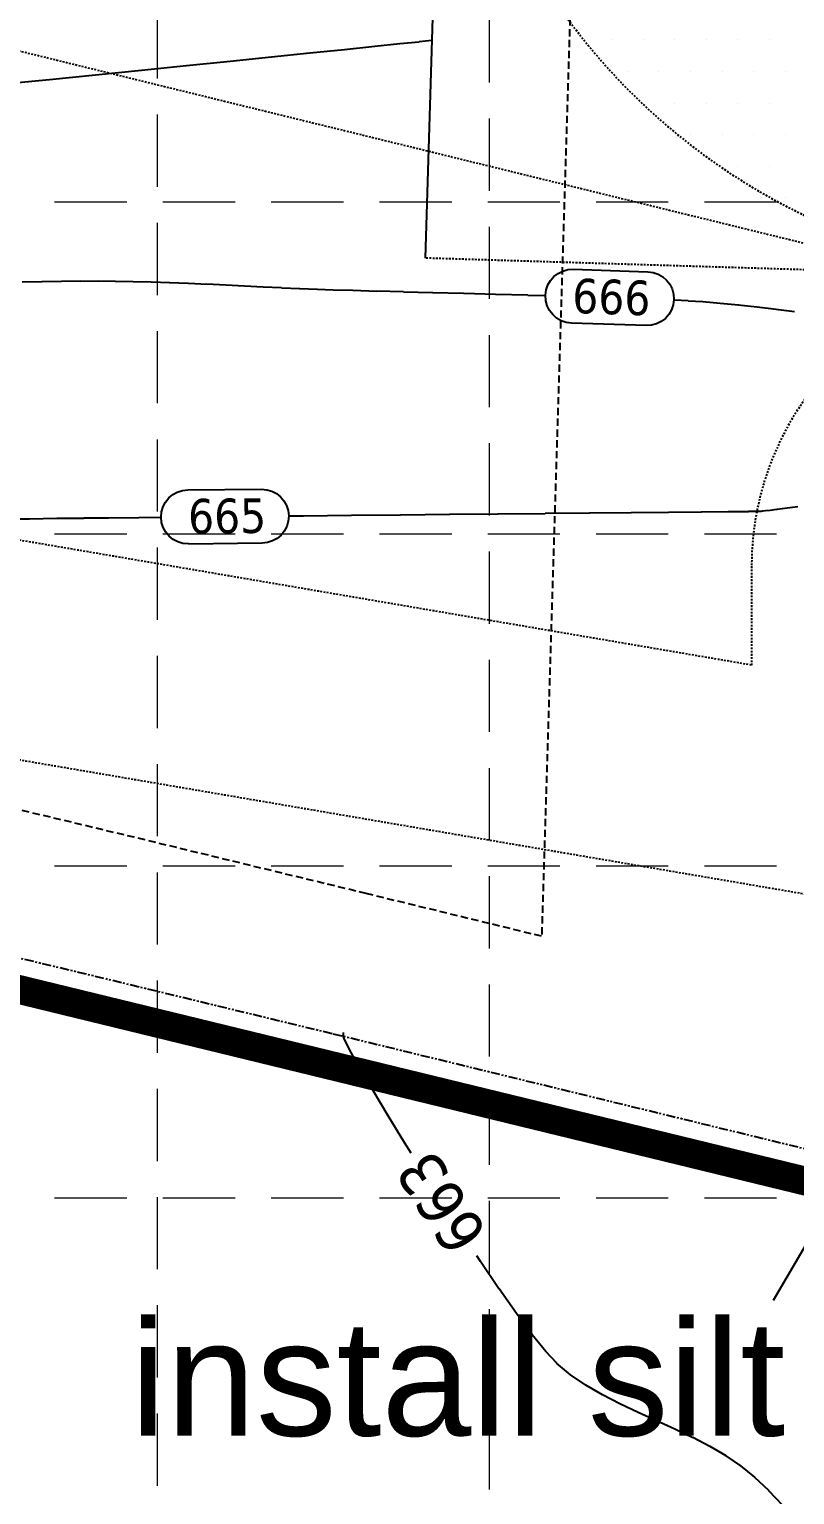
# Model space of a CAD drawing. Header units: inches. Extents: x 6967 to 7890, y 13663 to 15138.
# Drawn here: x 7649.9 to 7702.8, y 13988.9 to 14090.4 of the extents above; entities that cross this region are included whole.
import ezdxf

# ---------------------------------------------------------------- set-up
doc = ezdxf.new("R2010")
doc.units = ezdxf.units.IN
doc.header["$MEASUREMENT"] = 0
for name, pattern in [('DASHED', [0.75, 0.5, -0.25]), ('HIDDEN', [0.375, 0.25, -0.125]), ('XGWI003AR$0$HIDDEN2', [0.1875, 0.125, -0.0625]), ('xGWI003pt$0$HIDDEN2', [0.1875, 0.125, -0.0625]), ('xGWI003pt$0$PHANTOM2', [1.25, 0.625, -0.125, 0.125, -0.125, 0.125, -0.125])]:
    doc.linetypes.add(name, pattern=pattern)
for name, color, linetype in [('C-SITE-BLDG-STBK-N', 7, 'DASHED'), ('EC', 35, 'Continuous'), ('GRID', 254, 'HIDDEN'), ('LIMITS OF DISTURBANCE', 1, 'HIDDEN'), ('PC', 35, 'Continuous'), ('XGWI003AR$0$C-PKNG-CURB-FACE-N', 4, 'Continuous'), ('XGWI003AR$0$C-PKNG-FIRE-HTCH-N', 2, 'Continuous'), ('XGWI003AR$0$C-PKNG-FIRE-N', 2, 'XGWI003AR$0$HIDDEN2'), ('XGWI003AR$0$C-PKNG-PAVE-EDGE-N', 4, 'XGWI003AR$0$HIDDEN2'), ('xGWI003pt$0$C-BNDY-E', 3, 'xGWI003pt$0$PHANTOM2'), ('xGWI003pt$0$C-EASE-STRM-N', 6, 'xGWI003pt$0$HIDDEN2'), ('xGWI003pt$0$TXU-ESMT', 2, 'xGWI003pt$0$HIDDEN2')]:
    doc.layers.add(name, color=color, linetype=linetype)
doc.styles.add('L50', font='TAHOMA.TTF', dxfattribs={"height": 2})
doc.styles.add('L80', font='TAHOMA.TTF', dxfattribs={"height": 3.2})
doc.styles.get("Standard").update_dxf_attribs({"font": 'ARIAL.TTF'})

msp = doc.modelspace()

# ---------------------------------------------------------------- linework, layer by layer
at = {"color": 7, "linetype": 'Continuous', "ltscale": 25}
msp.add_line((7701.36, 14002.36), (7732.11, 14055.03), dxfattribs=at)
at = {"layer": 'C-SITE-BLDG-STBK-N'}
for p, q in [((7691.41, 14225.37), (7685.32, 14027.58)), ((7685.32, 14027.58), (7673.18, 14030.54))]:
    msp.add_line(p, q, dxfattribs=at)
msp.add_arc((6024.67, 7268.02), 6960.55, 76.300143, 80.65594, dxfattribs=at)
at = {"layer": 'EC', "color": 35, "elevation": 663}
for points in [[(7671.59, 14020.75), (7671.61, 14020.92)], [(7671.8, 14020.15), (7671.64, 14020.49)], [(7676.28, 14012.55), (7675.85, 14013.24)], [(7689.53, 13995.81), (7688.37, 13996.48)], [(7690.74, 13995.19), (7689.53, 13995.81)], [(7692, 13994.59), (7690.74, 13995.19)], [(7693.27, 13994.01), (7692, 13994.59)], [(7695.79, 13992.84), (7694.54, 13993.43)], [(7698.09, 13991.59), (7696.98, 13992.23)], [(7701.05, 13989.17), (7700.07, 13990.09)]]:
    msp.add_lwpolyline(points, dxfattribs=at)
at = {"layer": 'EC', "color": 35, "extrusion": (0.999575, -0.029154, 0), "elevation": 7259.57}
msp.add_lwpolyline([(14238.36, 663), (14238.44, 663)], dxfattribs=at)
at = {"layer": 'EC', "color": 35, "extrusion": (0.987944, 0.154811, 0), "elevation": 9749.66}
msp.add_lwpolyline([(12663.94, 663), (12663.98, 663)], dxfattribs=at)
at = {"layer": 'EC', "color": 35, "extrusion": (0.941463, 0.337115, 0), "elevation": 11949.09}
msp.add_lwpolyline([(10613.55, 663), (10613.69, 663)], dxfattribs=at)
at = {"layer": 'EC', "color": 35, "extrusion": (0.883939, 0.467601, 0), "elevation": 13337.25}
msp.add_lwpolyline([(8804.86, 663), (8805.62, 663)], dxfattribs=at)
at = {"layer": 'EC', "color": 35, "extrusion": (0.871315, 0.490724, 0), "elevation": 13564.56}
msp.add_lwpolyline([(8449.14, 663), (8450.47, 663)], dxfattribs=at)
at = {"layer": 'EC', "color": 35, "extrusion": (0.863418, 0.504489, 0), "elevation": 13696.93}
msp.add_lwpolyline([(8231.12, 663), (8232.82, 663)], dxfattribs=at)
at = {"layer": 'EC', "color": 35, "extrusion": (0.857959, 0.513718, 0), "elevation": 13784.4}
msp.add_lwpolyline([(8081.79, 663), (8083.78, 663)], dxfattribs=at)
at = {"layer": 'EC', "color": 35, "extrusion": (0.853493, 0.521105, 0), "elevation": 13853.65}
msp.add_lwpolyline([(7960.28, 663), (7962.5, 663)], dxfattribs=at)
at = {"layer": 'EC', "color": 35, "extrusion": (0.834852, 0.550475, 0), "elevation": 14122}
msp.add_lwpolyline([(7463.9, 663), (7464.35, 663)], dxfattribs=at)
at = {"layer": 'EC', "color": 35, "extrusion": (0.827776, 0.561058, 0), "elevation": 14215.87}
msp.add_lwpolyline([(7281.23, 663), (7283.52, 663)], dxfattribs=at)
at = {"layer": 'EC', "color": 35, "extrusion": (0.818133, 0.57503, 0), "elevation": 14337.43}
msp.add_lwpolyline([(7036.76, 663), (7038.85, 663)], dxfattribs=at)
at = {"layer": 'EC', "color": 35, "extrusion": (0.8038, 0.594899, 0), "elevation": 14505.51}
msp.add_lwpolyline([(6681.59, 663), (6683.42, 663)], dxfattribs=at)
at = {"layer": 'EC', "color": 35, "extrusion": (0.779781, 0.626053, 0), "elevation": 14757.08}
msp.add_lwpolyline([(6104.4, 663), (6105.9, 663)], dxfattribs=at)
at = {"layer": 'EC', "color": 35, "extrusion": (0.730897, 0.682487, 0), "elevation": 15171.4}
msp.add_lwpolyline([(4985.25, 663), (4986.36, 663)], dxfattribs=at)
at = {"layer": 'EC', "color": 35, "extrusion": (-0.638966, -0.769235, 0), "elevation": -15679.07}
msp.add_lwpolyline([(-3030.39, 663), (-3031.63, 663)], dxfattribs=at)
at = {"layer": 'EC', "color": 35, "extrusion": (0.562238, 0.826975, 0), "elevation": 15897.44}
msp.add_lwpolyline([(1511.26, 663), (1512.54, 663)], dxfattribs=at)
at = {"layer": 'EC', "color": 35, "extrusion": (-0.414246, -0.910165, 0), "elevation": -15923.77}
msp.add_lwpolyline([(1206.58, 663), (1205.18, 663)], dxfattribs=at)
at = {"layer": 'EC', "color": 35, "extrusion": (0.456542, 0.889702, 0), "elevation": 15962.91}
msp.add_lwpolyline([(-459.97, 663), (-458.63, 663)], dxfattribs=at)
at = {"layer": 'EC', "color": 35, "extrusion": (-0.564328, -0.825551, 0), "elevation": -15895.01}
msp.add_lwpolyline([(-1539.45, 663), (-1540.68, 663)], dxfattribs=at)
at = {"layer": 'EC', "color": 35, "extrusion": (-0.637604, -0.770364, 0), "elevation": -15687.07}
msp.add_lwpolyline([(-2988.28, 663), (-2989.53, 663)], dxfattribs=at)
at = {"layer": 'EC', "color": 35, "extrusion": (0.722504, 0.691367, 0), "elevation": 15235.68}
msp.add_lwpolyline([(4781.57, 663), (4782.98, 663)], dxfattribs=at)
at = {"layer": 'GRID', "color": 252, "linetype": 'HIDDEN', "lineweight": 0, "ltscale": 20}
for p, q in [((7658.74, 13779.51), (7658.66, 15113.57)), ((7681.73, 13779.24), (7681.66, 15113.57)), ((6991.59, 14078.47), (7865.68, 14078.47)), ((6991.59, 14055.47), (7865.68, 14055.47)), ((6991.59, 14032.46), (7865.68, 14032.46)), ((6991.59, 14009.46), (7865.68, 14009.46))]:
    msp.add_line(p, q, dxfattribs=at)
at = {"layer": 'LIMITS OF DISTURBANCE', "linetype": 'DASHED', "ltscale": 25, "const_width": 2}
msp.add_lwpolyline([(7470.5, 14064.56), (7646.85, 14024.45), (7787.41, 13990.18), (7791.29, 14258.17, 0.452986), (7760.89, 14285.63), (7756.8, 14435.94), (7759.66, 14613.39), (7774.17, 14755.27)], format="xyb", dxfattribs=at)
at = {"layer": 'PC', "color": 25}
for points, elevation in [([(7669.27, 14088.79), (7671.66, 14089.03)], 667), ([(7671.66, 14089.03), (7673.76, 14089.25)], 667), ([(7673.76, 14089.25), (7675.5, 14089.43)], 667), ([(7675.5, 14089.43), (7676.84, 14089.56)], 667), ([(7657.61, 14087.59), (7660.74, 14087.91)], 667), ([(7666.61, 14088.51), (7669.27, 14088.79)], 667), ([(7648.08, 14086.64), (7651.24, 14086.95)], 667), ([(7651.24, 14086.95), (7654.43, 14087.27)], 667), ([(7653.38, 14072.98), (7654.63, 14072.99)], 666), ([(7654.63, 14072.99), (7655.79, 14072.98)], 666), ([(7662.15, 14072.78), (7663.45, 14072.71)], 666), ([(7672.25, 14072.34), (7673.9, 14072.29)], 666), ([(7675.76, 14072.24), (7677.78, 14072.19)], 666), ([(7684.36, 14072.01), (7685.58, 14071.98)], 666), ([(7698.93, 14071.33), (7700.23, 14071.19)], 666), ([(7702.31, 14057.26), (7703.06, 14057.37)], 665), ([(7650.8, 14056.53), (7651.76, 14056.54)], 665), ([(7651.76, 14056.54), (7652.43, 14056.55)], 665), ([(7655.32, 14056.58), (7657.42, 14056.6)], 665), ([(7657.42, 14056.6), (7658.97, 14056.62)], 665), ([(7668.84, 14056.72), (7672.16, 14056.75)], 665), ([(7685.56, 14056.89), (7688.65, 14056.92)], 665), ([(7694.11, 14056.97), (7696.37, 14056.99)], 665), ([(7699.64, 14057.03), (7700.55, 14057.04)], 665), ([(7700.55, 14057.04), (7700.63, 14057.05)], 665), ([(7700.63, 14057.05), (7700.82, 14057.08)], 665), ([(7701.62, 14057.18), (7702.31, 14057.26)], 665)]:
    msp.add_lwpolyline(points, dxfattribs=dict(at, elevation=elevation))
at = {"layer": 'PC', "color": 25, "extrusion": (0.099394, -0.995048, 0), "elevation": -13256.77}
msp.add_lwpolyline([(9039.24, 667), (9040.13, 667)], dxfattribs=at)
at = {"layer": 'PC', "color": 25, "extrusion": (0, 1, 0), "elevation": 14089.65}
msp.add_lwpolyline([(-7677.72, 667), (-7677.72, 667)], dxfattribs=at)
at = {"layer": 'PC', "color": 25, "extrusion": (0.101608, -0.994825, 0), "elevation": -13236.61}
msp.add_lwpolyline([(9052.53, 667), (9055.57, 667)], dxfattribs=at)
at = {"layer": 'PC', "color": 25, "extrusion": (0.102036, -0.994781, 0), "elevation": -13232.71}
msp.add_lwpolyline([(9061.26, 667), (9064.13, 667)], dxfattribs=at)
at = {"layer": 'PC', "color": 25, "extrusion": (0.100366, -0.994951, 0), "elevation": -13247.89}
msp.add_lwpolyline([(9029.67, 667), (9032.87, 667)], dxfattribs=at)
at = {"layer": 'PC', "color": 25, "linetype": 'Continuous'}
for points, elevation in [([(7687.51, 14073.8), (7692.67, 14073.63)], 666), ([(7692.55, 14069.89), (7687.39, 14070.06)], 666), ([(7660.83, 14058.51), (7665.92, 14058.56)], 665), ([(7665.96, 14054.82), (7660.86, 14054.76)], 665)]:
    msp.add_lwpolyline(points, dxfattribs=dict(at, elevation=elevation))
at = {"layer": 'PC', "color": 25, "extrusion": (0.019696, -0.999806, 0), "elevation": -13919.53}
msp.add_lwpolyline([(7925.05, 666), (7926.42, 666)], dxfattribs=at)
at = {"layer": 'PC', "color": 25, "extrusion": (0.015088, -0.999886, 0), "elevation": -13955.91}
msp.add_lwpolyline([(7862.19, 666), (7863.54, 666)], dxfattribs=at)
at = {"layer": 'PC', "color": 25, "extrusion": (0.009883, -0.999951, 0), "elevation": -13996.66}
msp.add_lwpolyline([(7790.78, 666), (7792.09, 666)], dxfattribs=at)
at = {"layer": 'PC', "color": 25, "extrusion": (-0.014192, -0.999899, 0), "elevation": -14180.21}
msp.add_lwpolyline([(7455.31, 666), (7456.54, 666)], dxfattribs=at)
at = {"layer": 'PC', "color": 25, "extrusion": (-0.02515, -0.999684, 0), "elevation": -14261.08}
msp.add_lwpolyline([(7300.68, 666), (7301.94, 666)], dxfattribs=at)
at = {"layer": 'PC', "color": 25, "extrusion": (-0.033957, -0.999423, 0), "elevation": -14324.87}
msp.add_lwpolyline([(7176, 666), (7177.28, 666)], dxfattribs=at)
at = {"layer": 'PC', "color": 25, "extrusion": (-0.0408, -0.999167, 0), "elevation": -14373.68}
msp.add_lwpolyline([(7079.01, 666), (7080.3, 666)], dxfattribs=at)
at = {"layer": 'PC', "color": 25, "extrusion": (-0.045815, -0.99895, 0), "elevation": -14409.04}
msp.add_lwpolyline([(7008.07, 666), (7009.37, 666)], dxfattribs=at)
at = {"layer": 'PC', "color": 25, "extrusion": (-0.050675, -0.998715, 0), "elevation": -14442.98}
msp.add_lwpolyline([(6940.47, 666), (6941.77, 666)], dxfattribs=at)
at = {"layer": 'PC', "color": 25, "extrusion": (-0.050579, -0.99872, 0), "elevation": -14442.31}
msp.add_lwpolyline([(6943.15, 666), (6944.44, 666)], dxfattribs=at)
at = {"layer": 'PC', "color": 25, "extrusion": (-0.048772, -0.99881, 0), "elevation": -14429.73}
msp.add_lwpolyline([(6970.56, 666), (6971.83, 666)], dxfattribs=at)
at = {"layer": 'PC', "color": 25, "extrusion": (-0.045183, -0.998979, 0), "elevation": -14404.58}
msp.add_lwpolyline([(7023.64, 666), (7024.9, 666)], dxfattribs=at)
at = {"layer": 'PC', "color": 25, "extrusion": (-0.039693, -0.999212, 0), "elevation": -14365.76}
msp.add_lwpolyline([(7103.94, 666), (7105.18, 666)], dxfattribs=at)
at = {"layer": 'PC', "color": 25, "extrusion": (-0.032981, -0.999456, 0), "elevation": -14317.72}
msp.add_lwpolyline([(7201.51, 666), (7202.58, 666)], dxfattribs=at)
at = {"layer": 'PC', "color": 25, "extrusion": (-0.029259, -0.999572, 0), "elevation": -14290.8}
msp.add_lwpolyline([(7255.85, 666), (7257.23, 666)], dxfattribs=at)
at = {"layer": 'PC', "color": 25, "extrusion": (-0.026505, -0.999649, 0), "elevation": -14270.75}
msp.add_lwpolyline([(7298.21, 666), (7300.07, 666)], dxfattribs=at)
at = {"layer": 'PC', "color": 25, "extrusion": (-0.026255, -0.999655, 0), "elevation": -14268.92}
msp.add_lwpolyline([(7305.66, 666), (7307.8, 666)], dxfattribs=at)
at = {"layer": 'PC', "color": 25, "extrusion": (-0.026697, -0.999644, 0), "elevation": -14272.15}
msp.add_lwpolyline([(7301.5, 666), (7303.71, 666)], dxfattribs=at)
at = {"layer": 'PC', "color": 25, "extrusion": (-0.027491, -0.999622, 0), "elevation": -14277.95}
msp.add_lwpolyline([(7292.37, 666), (7294.6, 666)], dxfattribs=at)
at = {"layer": 'PC', "color": 25, "extrusion": (-0.048912, -0.998803, 0), "elevation": -14431.18}
msp.add_lwpolyline([(6997, 666), (6997.98, 666)], dxfattribs=at)
at = {"layer": 'PC', "color": 25, "extrusion": (-0.063207, -0.998, 0), "elevation": -14529.89}
msp.add_lwpolyline([(6790.65, 666), (6791.67, 666)], dxfattribs=at)
at = {"layer": 'PC', "color": 25, "extrusion": (-0.084324, -0.996438, 0), "elevation": -14670.44}
msp.add_lwpolyline([(6482.5, 666), (6483.7, 666)], dxfattribs=at)
at = {"layer": 'PC', "color": 25, "extrusion": (-0.098603, -0.995127, 0), "elevation": -14761.9}
msp.add_lwpolyline([(6272.68, 666), (6273.95, 666)], dxfattribs=at)
at = {"layer": 'PC', "color": 25, "extrusion": (-0.117616, -0.993059, 0), "elevation": -14879.2}
msp.add_lwpolyline([(5991.79, 666), (5993.11, 666)], dxfattribs=at)
at = {"layer": 'PC', "color": 25, "extrusion": (-0.12392, -0.992292, 0), "elevation": -14916.96}
msp.add_lwpolyline([(5898.49, 666), (5899.8, 666)], dxfattribs=at)
at = {"layer": 'PC', "color": 25, "extrusion": (0.015294, -0.999883, 0), "elevation": -13937.87}
msp.add_lwpolyline([(7863.02, 665), (7863.94, 665)], dxfattribs=at)
at = {"layer": 'PC', "color": 25, "extrusion": (0.014466, -0.999895, 0), "elevation": -13944.38}
msp.add_lwpolyline([(7852.39, 665), (7853.34, 665)], dxfattribs=at)
at = {"layer": 'PC', "color": 25, "extrusion": (0.010788, -0.999942, 0), "elevation": -13973.17}
msp.add_lwpolyline([(7803.63, 665), (7804.83, 665)], dxfattribs=at)
at = {"layer": 'PC', "color": 25, "extrusion": (0.010516, -0.999945, 0), "elevation": -13975.3}
msp.add_lwpolyline([(7801.03, 665), (7802.71, 665)], dxfattribs=at)
at = {"layer": 'PC', "color": 25, "extrusion": (0.010163, -0.999948, 0), "elevation": -13978.06}
msp.add_lwpolyline([(7810.27, 665), (7811.29, 665)], dxfattribs=at)
at = {"layer": 'PC', "color": 25, "extrusion": (0.010121, -0.999949, 0), "elevation": -13978.38}
msp.add_lwpolyline([(7814.03, 665), (7817.42, 665)], dxfattribs=at)
at = {"layer": 'PC', "color": 25, "extrusion": (0.010106, -0.999949, 0), "elevation": -13978.5}
msp.add_lwpolyline([(7817.21, 665), (7820.62, 665)], dxfattribs=at)
at = {"layer": 'PC', "color": 25, "extrusion": (0.010095, -0.999949, 0), "elevation": -13978.59}
msp.add_lwpolyline([(7820.45, 665), (7823.81, 665)], dxfattribs=at)
at = {"layer": 'PC', "color": 25, "extrusion": (0.010085, -0.999949, 0), "elevation": -13978.66}
msp.add_lwpolyline([(7823.68, 665), (7826.93, 665)], dxfattribs=at)
at = {"layer": 'PC', "color": 25, "extrusion": (0.010074, -0.999949, 0), "elevation": -13978.75}
msp.add_lwpolyline([(7829.86, 665), (7832.73, 665)], dxfattribs=at)
at = {"layer": 'PC', "color": 25, "extrusion": (0.010071, -0.999949, 0), "elevation": -13978.77}
msp.add_lwpolyline([(7832.7, 665), (7835.29, 665)], dxfattribs=at)
at = {"layer": 'PC', "color": 25, "extrusion": (0.010077, -0.999949, 0), "elevation": -13978.72}
msp.add_lwpolyline([(7837.64, 665), (7839.5, 665)], dxfattribs=at)
at = {"layer": 'PC', "color": 25, "extrusion": (0.010092, -0.999949, 0), "elevation": -13978.6}
msp.add_lwpolyline([(7839.71, 665), (7841.12, 665)], dxfattribs=at)
at = {"layer": 'PC', "color": 25, "extrusion": (0.127596, -0.991826, 0), "elevation": -12959.58}
msp.add_lwpolyline([(9431.5, 665), (9431.82, 665)], dxfattribs=at)
at = {"layer": 'PC', "color": 25, "extrusion": (0.122954, -0.992412, 0), "elevation": -13003.57}
msp.add_lwpolyline([(9371.08, 665), (9371.56, 665)], dxfattribs=at)
at = {"layer": 'PC', "color": 25, "linetype": 'Continuous', "extrusion": (0, 0, -1)}
for centre, start, end in [((-7687.45, 14071.93, -666), 271.8746, 91.8746), ((-7692.61, 14071.76, -666), 91.8746, 271.8746), ((-7660.84, 14056.64, -665), 269.416, 89.416), ((-7665.94, 14056.69, -665), 89.416, 269.416)]:
    msp.add_arc(centre, 1.87, start, end, dxfattribs=at)
at = {"layer": 'XGWI003AR$0$C-PKNG-CURB-FACE-N', "color": 7}
msp.add_line((7680.48, 14179.11), (7677.26, 14074.57), dxfattribs=at)
at = {"layer": 'XGWI003AR$0$C-PKNG-FIRE-HTCH-N', "color": 255}
for p, q in [((7690.16, 14089.69), (7690.16, 14089.69)), ((7692.34, 14089.69), (7692.34, 14089.69)), ((7694.53, 14089.69), (7694.53, 14089.69)), ((7696.72, 14089.69), (7696.72, 14089.69)), ((7698.91, 14089.69), (7698.91, 14089.69)), ((7701.09, 14089.69), (7701.09, 14089.69)), ((7691.25, 14087.5), (7691.25, 14087.5)), ((7693.44, 14087.5), (7693.44, 14087.5)), ((7695.62, 14087.5), (7695.62, 14087.5)), ((7697.81, 14087.5), (7697.81, 14087.5)), ((7700, 14087.5), (7700, 14087.5)), ((7702.19, 14087.5), (7702.19, 14087.5)), ((7692.34, 14085.31), (7692.34, 14085.31)), ((7694.53, 14085.31), (7694.53, 14085.31)), ((7696.72, 14085.31), (7696.72, 14085.31)), ((7698.91, 14085.31), (7698.91, 14085.31)), ((7701.09, 14085.31), (7701.09, 14085.31)), ((7695.62, 14083.12), (7695.62, 14083.12)), ((7697.81, 14083.12), (7697.81, 14083.12)), ((7700, 14083.12), (7700, 14083.12)), ((7702.19, 14083.12), (7702.19, 14083.12)), ((7698.91, 14080.94), (7698.91, 14080.94)), ((7701.09, 14080.94), (7701.09, 14080.94)), ((7702.19, 14078.75), (7702.19, 14078.75))]:
    msp.add_line(p, q, dxfattribs=at)
at = {"layer": 'XGWI003AR$0$C-PKNG-FIRE-N', "color": 7}
msp.add_arc((7722.59, 14117.18), 44, 178.2344, 269.197, dxfattribs=at)
at = {"layer": 'XGWI003AR$0$C-PKNG-PAVE-EDGE-N', "color": 7}
msp.add_line((7721.98, 14073.19), (7677.26, 14074.57), dxfattribs=at)
at = {"layer": 'xGWI003pt$0$C-BNDY-E', "color": 253}
msp.add_line((7734.65, 14005.26), (7670.81, 14020.83), dxfattribs=at)
msp.add_arc((6024.67, 7268.02), 6950.55, 76.300143, 81.066863, dxfattribs=at)
at = {"layer": 'xGWI003pt$0$C-EASE-STRM-N', "color": 253}
for p, q in [((7699.85, 14046.37), (7645.98, 14055.57)), ((7699.85, 14053.22), (7699.85, 14046.37)), ((7642.92, 14040.88), (7709.85, 14029.44))]:
    msp.add_line(p, q, dxfattribs=at)
msp.add_arc((7719.85, 14053.22), 20, 89.197, 180, dxfattribs=at)
at = {"layer": 'xGWI003pt$0$TXU-ESMT', "color": 253}
msp.add_line((7409.15, 14147.76), (7736.57, 14067.5), dxfattribs=at)

# ---------------------------------------------------------------- texts
at = {"color": 7, "linetype": 'Continuous', "ltscale": 25, "insert": (7679.51, 14000.97), "char_height": 8, "width": 72.3334, "attachment_point": 2}
msp.add_mtext('install silt fence after storm drain becomes operational', dxfattribs=at)
at = {"layer": 'EC', "color": 35, "insert": (7678.97, 14005.22, 663), "char_height": 3.2, "width": 8.4008, "attachment_point": 1, "rotation": 122.815, "style": 'L80'}
msp.add_mtext('\\fTahoma|b0|i0|c0|p34;\\W1.0000000000;\\T1.0000000000;\\o\\l663', dxfattribs=at)
at = {"layer": 'PC', "color": 25, "linetype": 'Continuous', "insert": (7687.49, 14073.17, 666), "char_height": 2.4, "width": 6.3006, "attachment_point": 1, "rotation": 358.1254, "style": 'L50'}
msp.add_mtext('\\fTahoma|b0|i0|c0|p34;\\W1.0000000000;\\T1.0000000000;\\o\\l666', dxfattribs=at)
at = {"layer": 'PC', "color": 25, "insert": (7660.83, 14057.88, 665), "char_height": 2.4, "width": 6.3006, "attachment_point": 1, "rotation": 0.584, "style": 'L50'}
msp.add_mtext('\\fTahoma|b0|i0|c0|p34;\\W1.0000000000;\\T1.0000000000;\\o\\l665', dxfattribs=at)

doc.saveas('drawing.dxf')
